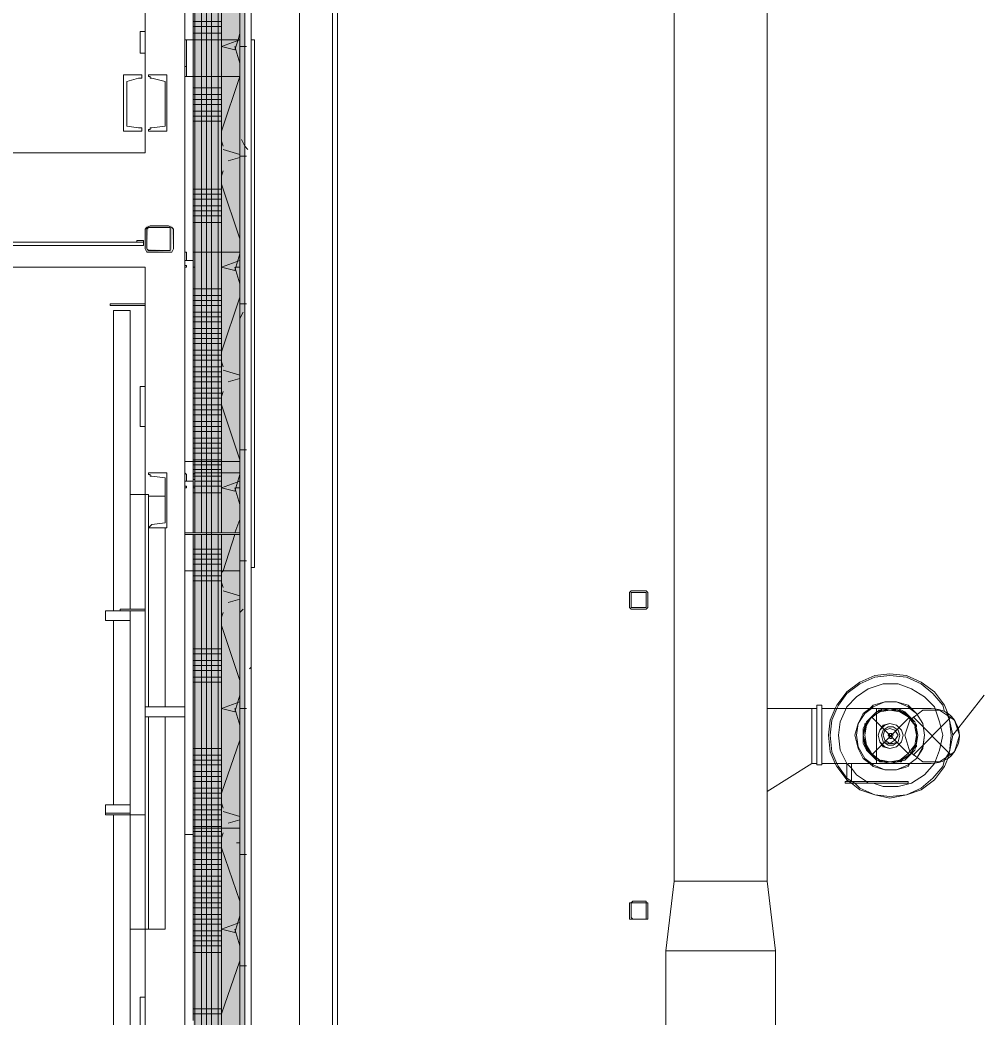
# Model space of a CAD drawing. Header units: metres. Extents: x -2 to 237, y -8 to 52.
# Drawn here: x 25.352 to 28.021, y 27.155 to 29.911 of the extents above; entities that cross this region are included whole.
import ezdxf

# ---------------------------------------------------------------- set-up
doc = ezdxf.new("R2010")
doc.units = ezdxf.units.M
doc.layers.add('HVAC - Ductos', color=5, linetype='Continuous', lineweight=0)
doc.layers.add('PDF_Geometry', color=7, linetype='Continuous', lineweight=0, true_color=0xaaaaaa)
doc.layers.add('PDF_Solid Fills', color=7, linetype='Continuous', lineweight=0, true_color=0xffffff)

msp = doc.modelspace()

# ---------------------------------------------------------------- hatches: boundary and pattern name
at = {"layer": 'PDF_Solid Fills', "lineweight": 0, "transparency": 33554559}
for points in [[(25.9588, 32.0508), (25.9588, 23.3365), (25.9726, 23.3365), (25.9726, 32.0508)], [(25.9588, 32.0508), (25.9588, 23.3365), (25.9726, 23.3365), (25.9726, 32.0508)], [(25.6977, 29.2788), (25.7023, 29.2834), (25.7069, 29.3384), (25.7665, 29.3384), (25.7665, 29.2743), (25.7069, 29.2788), (25.7023, 29.2788), (25.7023, 29.2697), (25.7025, 29.2697), (25.771, 29.2743), (25.7756, 29.3384), (25.771, 29.343), (25.7023, 29.343), (25.6977, 29.3384)]]:
    msp.add_hatch(color=256, dxfattribs=at).paths.add_polyline_path(points)
h = msp.add_hatch(color=256, dxfattribs=at)
h.paths.add_polyline_path([(25.9588, 23.3548), (25.9588, 28.4908), (25.9085, 28.4908), (25.9085, 23.3548)])
h.paths.add_polyline_path([(25.9588, 30.3647), (25.9085, 30.3647), (25.9085, 28.4954), (25.9588, 28.4954)])
h.paths.add_polyline_path([(25.9588, 30.9786), (25.9588, 32.0004), (25.9085, 32.0004), (25.9085, 30.9786)])
h.paths.add_polyline_path([(25.9588, 30.9741), (25.9085, 30.9741), (25.9085, 30.3693), (25.9588, 30.3693)])
h = msp.add_hatch(color=256, dxfattribs=at)
h.paths.add_polyline_path([(25.9588, 23.3548), (25.9588, 28.4908), (25.9085, 28.4908), (25.9085, 23.3548)])
h.paths.add_polyline_path([(25.9588, 30.3647), (25.9085, 30.3647), (25.9085, 28.4954), (25.9588, 28.4954)])
h.paths.add_polyline_path([(25.9588, 30.9786), (25.9588, 32.0004), (25.9085, 32.0004), (25.9085, 30.9786)])
h.paths.add_polyline_path([(25.9588, 30.9741), (25.9085, 30.9741), (25.9085, 30.3693), (25.9588, 30.3693)])
h = msp.add_hatch(color=256, dxfattribs=at)
h.paths.add_polyline_path([(25.8306, 28.4954), (25.9085, 28.4954), (25.9085, 31.9224), (25.8306, 31.9224), (25.8306, 31.8996), (25.8352, 31.8996), (25.8306, 31.3085)])
h.paths.add_polyline_path([(25.8352, 27.0476), (25.8306, 25.9389), (25.8306, 23.4052), (25.9085, 23.4052), (25.9085, 28.4908), (25.8306, 28.4908), (25.8306, 27.0476)])
h = msp.add_hatch(color=256, dxfattribs=at)
h.paths.add_polyline_path([(25.9085, 28.4954), (25.9085, 31.9224), (25.8306, 31.9224), (25.8306, 28.4954)])
h.paths.add_polyline_path([(25.9085, 23.4052), (25.9085, 28.4908), (25.8306, 28.4908), (25.8306, 23.4052)])

# ---------------------------------------------------------------- linework, layer by layer
at = {"layer": 'HVAC - Ductos', "lineweight": 0}
for points in [[(27.1592, 31.3681), (27.1592, 27.5333), (27.4158, 27.5333), (27.4158, 31.0611)], [(27.6036, 28.0097), (27.6082, 28.0189), (27.6358, 28.0556), (27.6724, 28.0831), (27.7136, 28.1014), (27.7549, 28.106), (27.8006, 28.1014), (27.8419, 28.0831), (27.8785, 28.0556), (27.9061, 28.0189), (27.9152, 27.996)], [(27.9061, 28.0005), (27.9015, 28.0189), (27.874, 28.051), (27.8419, 28.0785), (27.8006, 28.0968), (27.7549, 28.1014), (27.7136, 28.0968), (27.6724, 28.0785), (27.6358, 28.051), (27.6128, 28.0189), (27.6082, 28.0097)], [(27.6358, 28.0143), (27.6632, 28.0418), (27.6953, 28.0647), (27.7365, 28.0785), (27.7778, 28.0785), (27.8144, 28.0647), (27.8511, 28.0418), (27.8785, 28.0143)], [(27.9289, 27.9365), (28.016, 28.0464)], [(27.5395, 28.0097), (27.4158, 28.0097), (27.4158, 28.0051), (27.4158, 27.9869), (27.4158, 27.9639), (27.4158, 27.9365), (27.4158, 27.8585), (27.4158, 27.8311), (27.4158, 27.8036), (27.4158, 27.7898), (27.4158, 27.7807), (27.5395, 27.8585)], [(27.4158, 27.7807), (27.4158, 27.7898), (27.4158, 27.8036), (27.4158, 27.8311), (27.4158, 27.8585), (27.4158, 27.9365), (27.4158, 27.9639), (27.4158, 27.9869), (27.4158, 28.0051), (27.4158, 28.0097)], [(27.5533, 27.8585), (27.5533, 27.854), (27.5533, 27.8631), (27.5533, 27.8769), (27.5533, 27.8952), (27.5533, 27.9135), (27.5533, 27.9365), (27.5533, 27.9547), (27.5533, 27.9777), (27.5533, 27.9914), (27.5533, 28.0051), (27.5533, 28.0143), (27.5533, 28.0189), (27.5533, 28.0143), (27.5533, 28.0097), (27.5395, 28.0097), (27.5395, 28.0005), (27.5395, 27.9869), (27.5395, 27.9731), (27.5395, 27.9547), (27.5395, 27.9365), (27.5395, 27.9135), (27.5395, 27.8952), (27.5395, 27.8815), (27.5395, 27.8677), (27.5395, 27.8631), (27.5395, 27.8585), (27.5533, 27.8585), (27.5533, 27.8631), (27.5533, 27.8677)], [(27.5533, 27.854), (27.567, 27.854), (27.567, 27.8631), (27.567, 27.8769), (27.567, 27.8952), (27.567, 27.9135), (27.567, 27.9365), (27.567, 27.9547), (27.567, 27.9777), (27.567, 27.9914), (27.567, 28.0051), (27.567, 28.0143), (27.567, 28.0189), (27.567, 28.0143)], [(27.567, 28.0189), (27.5533, 28.0189)], [(27.5533, 28.0097), (27.5533, 28.0097)], [(27.5533, 28.0005), (27.5533, 28.0051)], [(27.8648, 28.0097), (27.8694, 28.0097), (27.8648, 28.0097), (27.8465, 28.0097), (27.819, 28.0097), (27.7778, 28.0097), (27.7365, 28.0097), (27.7182, 28.0097), (27.7182, 28.0005), (27.7182, 28.0097), (27.567, 28.0097)], [(27.6036, 27.8585), (27.59, 27.8906), (27.5854, 27.9365), (27.59, 27.9777), (27.6036, 28.0097)], [(27.6082, 28.0097), (27.5945, 27.9777), (27.59, 27.9365), (27.5945, 27.8906), (27.6082, 27.8585)], [(27.6494, 27.8448), (27.6358, 27.8585), (27.6174, 27.8952), (27.6128, 27.9365), (27.6174, 27.9731), (27.6358, 28.0143)], [(27.7823, 27.8631), (27.7869, 27.8631), (27.7869, 27.8677), (27.8098, 27.8815), (27.7961, 27.8677), (27.7778, 27.8631), (27.7549, 27.8585), (27.7365, 27.8631), (27.7182, 27.8677), (27.7044, 27.8815), (27.6907, 27.8952), (27.6816, 27.9135), (27.6816, 27.9365), (27.6816, 27.9547), (27.6907, 27.9731), (27.7044, 27.9869), (27.7182, 28.0005), (27.7365, 28.0097), (27.7549, 28.0097), (27.7823, 28.0051), (27.7869, 28.0051)], [(27.6907, 27.9639), (27.7044, 27.9869), (27.7274, 28.0005)], [(27.7182, 28.0005), (27.7182, 28.0005)], [(27.7182, 28.0005), (27.7182, 28.0005)], [(27.7228, 28.0051), (27.7274, 28.0051), (27.732, 28.0051), (27.7549, 28.0097), (27.7778, 28.0097), (27.7961, 28.0005), (27.8098, 27.9869), (27.8236, 27.9731), (27.8282, 27.9547), (27.8327, 27.9365), (27.8282, 27.9135), (27.8236, 27.8952), (27.8098, 27.8815), (27.8236, 27.9044), (27.8282, 27.9044), (27.8282, 27.9089)], [(27.7869, 28.0051), (27.7869, 28.0051)], [(27.7869, 28.0005), (27.8098, 27.9869), (27.8236, 27.9639)], [(27.8694, 28.0097), (27.8694, 28.0097)], [(27.8785, 28.0143), (27.8923, 27.9731), (27.9015, 27.9365), (27.8923, 27.8952), (27.8785, 27.8585)], [(27.9061, 27.8677), (27.9198, 27.8906), (27.9243, 27.9365), (27.9198, 27.9777), (27.9107, 28.0005)], [(27.5533, 27.9869), (27.5533, 27.9914)], [(27.5533, 27.8952), (27.5533, 27.9135), (27.5533, 27.9365), (27.5533, 27.9547), (27.5533, 27.9731), (27.5533, 27.9777)], [(27.9152, 27.996), (27.9198, 27.9777), (27.9289, 27.9365), (27.9198, 27.8906), (27.9152, 27.8723)], [(27.5395, 27.9685), (27.5395, 27.9639), (27.5395, 27.9593)], [(27.6861, 27.9044), (27.6861, 27.9089), (27.6816, 27.9365), (27.6861, 27.9593), (27.6861, 27.9639), (27.6861, 27.9685)], [(27.8236, 27.9685), (27.8282, 27.9639), (27.8282, 27.9593)], [(27.8236, 27.9593), (27.8282, 27.9365), (27.8236, 27.9089)], [(27.8511, 27.9365), (27.8465, 27.9044)], [(27.8511, 27.9365), (27.8465, 27.8998)], [(27.5395, 27.9089), (27.5395, 27.9044)], [(27.6861, 27.9044), (27.6861, 27.9044)], [(27.7274, 27.8677), (27.7044, 27.8815), (27.6907, 27.9044)], [(27.8465, 27.9044), (27.8282, 27.8723)], [(27.8465, 27.8998), (27.8282, 27.8723)], [(27.5533, 27.8769), (27.5533, 27.8815)], [(27.9152, 27.8723), (27.9061, 27.8494), (27.8785, 27.8127), (27.8419, 27.7852), (27.8006, 27.7715), (27.7549, 27.7623), (27.7136, 27.7715), (27.6724, 27.7852), (27.6494, 27.8036)], [(27.6586, 27.8036), (27.6724, 27.7898), (27.7136, 27.7715), (27.7549, 27.7669), (27.8006, 27.7715), (27.8419, 27.7898), (27.874, 27.8173), (27.9015, 27.8494), (27.9061, 27.8677)], [(27.732, 27.8631), (27.7274, 27.8631), (27.7228, 27.8677)], [(27.7823, 27.8677), (27.7549, 27.8631), (27.732, 27.8677)], [(27.8098, 27.8585), (27.8282, 27.8723)], [(27.8282, 27.8723), (27.8098, 27.8585)], [(27.8282, 27.8723), (27.8098, 27.8585)], [(27.8098, 27.8585), (27.8282, 27.8723)], [(27.567, 27.8585), (27.6358, 27.8585), (27.6358, 27.8082), (27.6403, 27.8082), (27.6358, 27.8082), (27.6312, 27.8082), (27.6358, 27.8082), (27.6403, 27.8082), (27.7961, 27.8082), (27.8006, 27.8082), (27.8052, 27.8082), (27.8006, 27.8082), (27.7961, 27.8082)], [(27.567, 27.854), (27.567, 27.854)], [(27.6358, 27.8127), (27.6082, 27.8494), (27.6036, 27.8585)], [(27.6082, 27.8585), (27.6128, 27.8494), (27.6358, 27.8173)], [(27.6358, 27.8585), (27.6358, 27.8585)], [(27.6358, 27.8585), (27.6358, 27.8585)], [(27.6358, 27.8585), (27.6358, 27.8585)], [(27.6358, 27.8585), (27.6358, 27.8585)], [(27.6403, 27.8585), (27.6449, 27.8585), (27.6494, 27.8585)], [(27.6494, 27.8585), (27.6494, 27.8585)], [(27.6907, 27.8082), (27.6632, 27.8265), (27.6494, 27.8448)], [(27.8785, 27.8585), (27.8511, 27.8265), (27.8144, 27.8036), (27.7778, 27.7944), (27.7365, 27.7944), (27.709, 27.8036)], [(27.8694, 27.8585), (27.8694, 27.8585)], [(27.8694, 27.8585), (27.8694, 27.8585)], [(27.6312, 27.8082), (27.6312, 27.8082)], [(27.6312, 27.8082), (27.6312, 27.8036)], [(27.6358, 27.8173), (27.6586, 27.8036)], [(27.6358, 27.8173), (27.6358, 27.8173)], [(27.6494, 27.8036), (27.6358, 27.8127)], [(27.6358, 27.8082), (27.6358, 27.8082)], [(27.709, 27.8036), (27.6953, 27.8036), (27.6907, 27.8082)], [(27.8052, 27.8082), (27.8052, 27.8082)], [(27.8052, 27.8036), (27.8052, 27.8082)], [(27.6312, 27.8036), (27.6312, 27.8036)], [(27.7961, 27.8036), (27.8006, 27.8036), (27.8052, 27.8036), (27.8006, 27.8036), (27.7961, 27.8036), (27.6403, 27.8036), (27.6358, 27.8036), (27.6312, 27.8036), (27.6358, 27.8036), (27.6403, 27.8036)], [(27.8052, 27.8036), (27.8052, 27.8036)]]:
    msp.add_lwpolyline(points, dxfattribs=at)
for points in [[(27.8144, 28.0097), (27.8052, 28.0189), (27.7732, 28.0281), (27.7411, 28.0281), (27.709, 28.0189), (27.6998, 28.0097), (27.709, 28.0189), (27.7411, 28.0281), (27.7732, 28.0281), (27.8052, 28.0189)], [(27.7044, 28.0097), (27.709, 28.0143), (27.7411, 28.0281), (27.7732, 28.0281), (27.8052, 28.0143), (27.8098, 28.0097), (27.8052, 28.0143), (27.7732, 28.0281), (27.7411, 28.0281), (27.709, 28.0143)], [(27.6816, 27.8723), (27.6678, 27.8998), (27.6586, 27.9365), (27.6678, 27.9685), (27.6816, 27.996), (27.6998, 28.0097), (27.6816, 27.996), (27.6678, 27.9685), (27.6586, 27.9365), (27.6678, 27.8998), (27.6816, 27.8723), (27.6998, 27.8585)], [(27.6861, 27.996), (27.6678, 27.9685), (27.6861, 27.996), (27.7044, 28.0097)], [(27.8282, 27.9135), (27.819, 27.8998), (27.8098, 27.8815), (27.7915, 27.8723), (27.7732, 27.8631), (27.7549, 27.8631), (27.7365, 27.8631), (27.7182, 27.8723), (27.7044, 27.8815), (27.6907, 27.8998), (27.6861, 27.9135), (27.6816, 27.9365), (27.6861, 27.9547), (27.6907, 27.9731), (27.7044, 27.9869), (27.7182, 28.0005), (27.7365, 28.0051), (27.7549, 28.0097), (27.7732, 28.0051), (27.7915, 28.0005), (27.8098, 27.9869), (27.819, 27.9731), (27.8282, 27.9547), (27.8282, 27.9365)], [(27.8236, 27.9089), (27.8052, 27.886), (27.7823, 27.8677), (27.7549, 27.8631), (27.7274, 27.8677), (27.7044, 27.886), (27.6907, 27.9089), (27.6861, 27.9365), (27.6907, 27.9639), (27.7044, 27.9869), (27.7274, 28.0005), (27.7549, 28.0051), (27.7823, 28.0005), (27.8052, 27.9869), (27.8236, 27.9639), (27.8282, 27.9365)], [(27.7182, 27.8952), (27.7182, 27.9135), (27.7182, 27.9365), (27.7182, 27.9547), (27.7182, 27.9731), (27.7182, 27.9869), (27.7182, 28.0005), (27.7182, 27.9869), (27.7182, 27.9731), (27.7182, 27.9547), (27.7182, 27.9365), (27.7182, 27.9135), (27.7182, 27.8952), (27.7182, 27.8815), (27.7182, 27.8677), (27.7182, 27.8815)], [(27.8282, 27.996), (27.8098, 28.0097), (27.8282, 27.996), (27.8465, 27.9685), (27.8511, 27.9365), (27.8465, 27.9685), (27.8511, 27.9365), (27.8465, 27.9685)], [(27.8282, 27.996), (27.8465, 27.9685), (27.8282, 27.996), (27.8144, 28.0097)], [(27.6632, 27.9365), (27.6678, 27.9044), (27.6861, 27.8723), (27.7044, 27.8585), (27.6861, 27.8723), (27.6678, 27.9044), (27.6632, 27.9365), (27.6678, 27.9685)], [(27.7274, 27.9502), (27.7228, 27.9365), (27.7274, 27.9502), (27.7365, 27.9639), (27.7549, 27.9685), (27.7732, 27.9639), (27.7869, 27.9502), (27.7915, 27.9365), (27.7869, 27.9502), (27.7732, 27.9639), (27.7549, 27.9685), (27.7411, 27.9639)], [(27.7365, 27.9502), (27.732, 27.9365), (27.7365, 27.9502), (27.7503, 27.9593), (27.764, 27.9593), (27.7778, 27.9502), (27.7823, 27.9365), (27.7778, 27.9502), (27.764, 27.9593), (27.7503, 27.9593)], [(27.7686, 27.9227), (27.7549, 27.9135), (27.7411, 27.9227), (27.7365, 27.9365), (27.7411, 27.9502), (27.7549, 27.9547), (27.7686, 27.9502), (27.7778, 27.9365)], [(27.7869, 27.9181), (27.7915, 27.9365), (27.7869, 27.9181), (27.7732, 27.9044), (27.7549, 27.8998), (27.7365, 27.9044), (27.7274, 27.9181), (27.7228, 27.9365), (27.7274, 27.9181), (27.7411, 27.9044), (27.7549, 27.8998), (27.7732, 27.9044)], [(27.7778, 27.9181), (27.7823, 27.9365), (27.7778, 27.9181), (27.764, 27.9089), (27.7503, 27.9089), (27.7365, 27.9181), (27.732, 27.9365), (27.7365, 27.9181), (27.7503, 27.9135), (27.764, 27.9135)], [(27.7595, 27.9411), (27.7549, 27.9411), (27.7503, 27.9365), (27.7549, 27.9411), (27.7595, 27.9411), (27.764, 27.9365), (27.7595, 27.9273), (27.7549, 27.9273), (27.7503, 27.9365), (27.7549, 27.9319), (27.7595, 27.9319), (27.7595, 27.9365)], [(27.8465, 27.8998), (27.8282, 27.8723), (27.8465, 27.9044), (27.8511, 27.9365)], [(27.8098, 27.8585), (27.8052, 27.8494), (27.7732, 27.8402), (27.7411, 27.8402), (27.709, 27.8494), (27.6998, 27.8585), (27.709, 27.8494), (27.7411, 27.8402), (27.7732, 27.8402), (27.8052, 27.8494), (27.8098, 27.8585), (27.8052, 27.854), (27.7732, 27.8402), (27.7411, 27.8402), (27.709, 27.854), (27.7044, 27.8585), (27.709, 27.854), (27.7411, 27.8402), (27.7732, 27.8402), (27.8052, 27.854)], [(27.1364, 27.3408), (27.1592, 27.5333), (27.4158, 27.5333), (27.4387, 27.3408)], [(27.4387, 27.3408), (27.4387, 15.5889), (27.1364, 15.5889), (27.1364, 27.3408)]]:
    msp.add_lwpolyline(points, close=True, dxfattribs=at)
msp.add_lwpolyline([(27.6494, 27.8082), (27.6494, 27.8585), (27.7182, 27.8585), (27.7182, 27.8631), (27.7182, 27.8677), (27.7182, 27.8631), (27.7182, 27.8585), (27.764, 27.8585), (27.8006, 27.8585), (27.8327, 27.8585), (27.8557, 27.8585), (27.8694, 27.8585, 1.031238), (27.8694, 28.0097)], format="xyb", dxfattribs=at)
at = {"layer": 'PDF_Geometry', "lineweight": 0}
for points in [[(26.1238, 24.1841), (26.1238, 22.9929), (26.1238, 22.9791), (26.1238, 22.4568), (26.1238, 22.4385), (26.2292, 22.4385), (26.2292, 22.9424), (27.0951, 22.9424), (27.0951, 23.0478), (26.2292, 23.0478), (26.2292, 24.2391), (26.2292, 31.4139), (26.2292, 32.289), (26.2292, 32.7334), (29.2897, 32.7334), (29.2897, 32.8433), (26.2155, 32.8433), (26.1238, 32.8433), (26.055, 32.8433), (26.055, 32.7334), (26.0917, 32.7334)], [(26.1238, 32.7334), (26.1238, 32.289), (26.1238, 31.4276), (26.1238, 31.4139), (26.1238, 24.2391), (26.1238, 24.2253), (26.1238, 24.2161)], [(22.5181, 32.0782), (25.991, 32.0782), (25.991, 32.0828), (25.991, 32.0782), (25.991, 32.0645), (25.991, 31.8996), (25.991, 23.3227)], [(26.1238, 24.2161), (26.1238, 24.2391), (26.2155, 24.2391), (26.2155, 31.4139), (26.1238, 31.4139), (26.0413, 31.4139), (26.0413, 31.4276), (26.0917, 31.4276), (26.0917, 31.5284), (25.991, 31.5284), (25.991, 31.5468), (25.991, 32.0828), (25.991, 31.5468), (26.1238, 31.5468), (26.1238, 31.5284), (26.1055, 31.5284), (26.1055, 31.4276), (26.1238, 31.4276), (26.1238, 31.4139)], [(25.9726, 23.3365), (25.9726, 31.8996), (25.9726, 32.0508), (25.9726, 32.0645), (22.5318, 32.0645), (22.5318, 32.0508), (22.5318, 31.8996), (22.5318, 29.1826), (22.5318, 29.0315), (22.5318, 29.0177), (23.329, 29.0177), (23.3473, 29.0177), (23.3473, 25.444)], [(25.1479, 32.0508), (25.7573, 32.0508), (25.9588, 32.0508), (25.9588, 32.0004), (25.9588, 31.8996), (25.9588, 31.391), (25.9588, 32.0508), (25.9726, 32.0508), (25.9726, 23.3365), (25.9588, 23.3365), (25.9588, 27.0476), (25.9588, 23.3548), (25.9085, 23.3548), (25.9085, 23.845)], [(22.6967, 32.0004), (25.9085, 32.0004), (25.9085, 31.9224), (25.9085, 31.8996), (25.9085, 31.4048), (25.9085, 31.3085), (25.9085, 31.2077), (25.9085, 29.8562), (25.9085, 29.7554), (25.9085, 29.2697), (25.9085, 28.6924), (25.9085, 28.6603), (25.9085, 28.4954)], [(22.6967, 29.1872), (22.6967, 31.8996), (25.8077, 31.8996), (25.8077, 25.8564)], [(25.8306, 28.4954), (25.8306, 28.6924), (25.8306, 29.7554), (25.8306, 29.8562), (25.8306, 31.2077), (25.8306, 31.3085), (25.8306, 31.8996), (25.8077, 31.8996), (25.8077, 25.8564)], [(25.8306, 31.2077), (25.8306, 29.8562), (25.8306, 29.7554), (25.8306, 28.6924), (25.8306, 28.4954), (25.8306, 28.6924), (25.8306, 29.7554), (25.8306, 29.8562), (25.8306, 31.2077)], [(25.9085, 31.2077), (25.9085, 29.8562), (25.9085, 29.7554), (25.9085, 29.2697), (25.9085, 28.6924), (25.9085, 28.6603), (25.9085, 28.4954), (25.9085, 28.6603), (25.9085, 28.6924), (25.9085, 29.2697), (25.9085, 29.7554), (25.9085, 29.8562), (25.9085, 31.2077)], [(25.9588, 28.4954), (25.9588, 28.6924), (25.9588, 29.7554), (25.9588, 29.8562), (25.9588, 30.3647)], [(25.6977, 29.879), (25.6977, 29.8195), (25.6977, 29.879), (25.6931, 29.879), (25.6839, 29.879), (25.6839, 29.8195), (25.6931, 29.8195), (25.6977, 29.8195)], [(25.9176, 29.8562), (25.9222, 29.8562)], [(25.991, 28.3992), (25.991, 29.8562), (25.991, 28.3992)], [(25.991, 28.3992), (25.991, 29.8562), (25.991, 28.3992)], [(25.9588, 29.8332), (25.9588, 29.8332)], [(25.9588, 29.8332), (25.9588, 29.7554)], [(25.9588, 29.8332), (25.9588, 29.8332)], [(25.9588, 29.7554), (25.9588, 29.8332)], [(25.8077, 29.7828), (25.8123, 29.7828)], [(25.8077, 29.7554), (25.8077, 29.7828)], [(25.8123, 29.7828), (25.8123, 29.7554)], [(25.9588, 29.7782), (25.9588, 29.7782)], [(25.9588, 29.7554), (25.8077, 29.7554)], [(25.8123, 29.7554), (25.9588, 29.7554)], [(25.8168, 29.7554), (25.8168, 29.7554)], [(25.9406, 29.7554), (25.9406, 29.7554)], [(25.8352, 29.2697), (25.8352, 29.2697)], [(25.9543, 29.2697), (25.9543, 29.2697)], [(25.9588, 29.2697), (25.9588, 29.2697)], [(25.9588, 29.2697), (25.9588, 29.2697)], [(25.8077, 29.2651), (25.8077, 29.2651)], [(25.8077, 29.2422), (25.8077, 29.2422)], [(25.8123, 29.2468), (25.8123, 29.2468)], [(25.8077, 29.2284), (25.8077, 29.2284)], [(25.9497, 29.2284), (25.9497, 29.2284)], [(25.9588, 29.2284), (25.9588, 29.2284)], [(25.9588, 29.2284), (25.9588, 29.2284)], [(25.6106, 28.5962), (25.6106, 28.28), (25.6106, 29.1093), (25.6565, 29.1093), (25.6565, 28.2846), (25.6565, 28.6008), (25.7069, 28.6008), (25.7069, 28.0143)], [(25.6977, 29.0681), (25.6977, 29.1047), (25.6977, 29.0681)], [(25.6977, 29.1047), (25.6977, 29.0681)], [(25.6977, 29.1047), (25.6977, 29.0681)], [(25.6106, 29.0727), (25.6106, 28.28), (25.6106, 28.5825)], [(25.7069, 28.5503), (25.7069, 28.6008), (25.6565, 28.6008), (25.6565, 29.0727)], [(25.6977, 28.8986), (25.6977, 28.7886), (25.6977, 28.8986), (25.6931, 28.8986), (25.6839, 28.8986), (25.6839, 28.7886), (25.6931, 28.7886), (25.6977, 28.7886)], [(25.6977, 28.8894), (25.6977, 28.894), (25.6977, 28.8894), (25.6977, 28.8574), (25.6977, 28.8528), (25.6977, 28.8574)], [(25.6977, 28.839), (25.6977, 28.8436), (25.6977, 28.839), (25.6977, 28.807)], [(25.8077, 28.7382), (25.8077, 28.7428)], [(25.8809, 28.6924), (25.8855, 28.6924)], [(25.8077, 28.6558), (25.8077, 28.6558)], [(25.826, 28.6374), (25.8306, 28.6374)], [(25.8306, 28.642), (25.8352, 28.642)], [(25.8489, 28.6603), (25.8489, 28.6603)], [(25.8077, 28.6191), (25.8123, 28.6191)], [(25.8077, 28.6191), (25.8077, 28.6191)], [(25.8077, 28.6191), (25.8077, 28.6191)], [(25.9497, 28.6191), (25.9497, 28.6191)], [(25.9588, 28.6191), (25.9588, 28.6191)], [(25.9588, 28.6191), (25.9588, 28.6191)], [(25.7069, 28.5962), (25.7527, 28.5962), (25.7527, 28.5229)], [(25.7527, 28.5091), (25.7527, 28.0143)], [(25.8306, 27.1484), (25.8306, 28.39), (25.8306, 28.4908), (25.8306, 28.39), (25.8306, 27.1484)], [(25.8306, 28.4908), (25.8306, 28.39), (25.8306, 27.1484)], [(25.9085, 28.4908), (25.9085, 28.39), (25.9085, 27.6798), (25.9085, 27.1484), (25.9085, 27.0476), (25.9085, 26.562)], [(25.9588, 27.1255), (25.9588, 28.39), (25.9588, 28.4908)], [(25.9588, 28.4679), (25.9588, 28.4679)], [(25.9588, 28.4679), (25.9588, 28.4679)], [(25.8077, 28.4175), (25.8077, 28.4175)], [(25.8077, 28.4175), (25.8077, 28.4175)], [(25.6565, 28.28), (25.5877, 28.28), (25.6565, 28.28)], [(25.6565, 26.9239), (25.6565, 27.4004), (25.6565, 27.7165), (25.6565, 28.28), (25.6565, 27.7165), (25.6565, 26.8918), (25.6106, 26.8918), (25.6106, 27.7165), (25.6106, 27.4004)], [(27.0814, 28.2892), (27.0814, 28.2892)], [(25.6106, 28.2526), (25.6106, 27.744)], [(25.6106, 27.744), (25.6106, 28.2526)], [(25.6106, 28.0005), (25.6106, 27.9914)], [(25.6977, 28.0143), (25.6977, 28.0097), (25.6977, 28.0051), (25.6977, 28.0005), (25.6977, 27.996), (25.6977, 27.9914), (25.6977, 27.9869), (25.8077, 27.9869)], [(25.8077, 28.0143), (25.6977, 28.0143), (25.6977, 28.0097), (25.6977, 28.0051), (25.6977, 28.0005), (25.6977, 27.996), (25.6977, 27.9914), (25.6977, 27.9869)], [(25.6977, 28.0097), (25.6977, 28.0097)], [(25.6977, 28.0097), (25.6977, 28.0097)], [(25.7069, 27.9869), (25.7069, 27.4004), (25.6565, 27.4004), (25.7069, 27.4004), (25.7069, 27.4508)], [(25.6977, 27.9914), (25.6977, 27.9914)], [(25.6977, 27.9914), (25.6977, 27.9914)], [(25.6977, 27.9869), (25.6977, 27.9869)], [(25.7527, 27.9869), (25.7527, 27.4004), (25.7069, 27.4004)], [(25.6106, 27.4187), (25.6106, 27.7165), (25.6106, 26.9239)], [(25.8077, 27.6798), (25.8077, 27.6798)], [(25.8077, 27.6798), (25.8077, 27.6798)], [(25.8763, 27.6798), (25.8763, 27.6798)], [(25.9588, 27.6798), (25.9588, 27.6798)], [(25.9588, 27.6798), (25.9588, 27.6798)], [(25.8077, 27.6616), (25.8077, 27.6616)], [(25.8077, 27.6478), (25.8077, 27.6478)], [(25.8077, 27.6386), (25.8077, 27.6386)], [(25.8077, 27.6386), (25.8077, 27.6386)], [(25.8306, 27.6386), (25.8306, 27.6386)], [(25.9497, 27.6386), (25.9497, 27.6386)], [(25.6977, 27.2126), (25.6977, 27.1026), (25.6977, 27.2126), (25.6931, 27.2126), (25.6839, 27.2126), (25.6839, 27.1026), (25.6931, 27.1026), (25.6977, 27.1026)], [(25.6977, 27.1896), (25.6977, 27.1942), (25.6977, 27.1896), (25.6977, 27.1576)]]:
    msp.add_lwpolyline(points, dxfattribs=at)
for points in [[(22.5135, 28.9994), (23.329, 28.9994), (23.329, 25.4624), (22.5227, 25.4624), (22.3394, 25.4624), (22.3394, 23.5014), (22.3394, 23.4464), (22.3394, 23.3548), (22.3394, 23.3227), (23.329, 23.3227), (25.8077, 23.3227), (25.991, 23.3227), (25.991, 31.8996), (25.991, 32.0828), (22.5135, 32.0828), (22.5135, 31.8996), (22.5135, 29.1826)], [(25.991, 23.3227), (25.991, 32.0645), (25.9726, 32.0645), (25.9726, 23.3227), (25.991, 23.3227), (25.991, 32.0782)], [(25.6977, 31.9042), (25.6977, 29.5446), (22.6876, 29.5446), (22.6876, 31.9042), (25.6977, 31.9042), (25.6977, 29.5446), (22.6876, 29.5446), (22.6876, 31.9042)], [(25.9588, 28.4954), (25.9588, 28.6924), (25.9588, 29.7554), (25.9588, 29.8562), (25.9588, 30.3647), (25.9588, 29.8562), (25.9588, 29.7554), (25.9588, 28.6924)], [(25.6977, 29.8286), (25.6977, 29.824), (25.6977, 29.8286), (25.6977, 29.8607), (25.6977, 29.8653), (25.6977, 29.8607), (25.6977, 29.8653), (25.6977, 29.8607), (25.6977, 29.8286), (25.6977, 29.824)], [(25.8123, 29.8562), (25.8123, 29.7828), (25.8077, 29.7828), (25.8077, 29.8562), (25.9588, 29.8562)], [(25.9588, 29.8332), (25.9588, 29.8562)], [(25.991, 28.3992), (25.9955, 28.3992), (26.0001, 28.3992), (25.9955, 28.3992), (26.0001, 28.3992), (25.9955, 28.3992), (25.991, 28.3992), (25.991, 29.8562), (25.9955, 29.8562), (26.0001, 29.8562), (25.9955, 29.8562), (26.0001, 29.8562), (25.9955, 29.8562), (25.991, 29.8562), (25.991, 28.3992), (25.991, 29.8562)], [(26.0001, 28.3992), (26.0001, 29.8562)], [(26.0001, 28.3992), (26.0001, 29.8562)], [(25.6885, 29.7599), (25.6885, 29.7554), (25.6885, 29.7508), (25.6839, 29.7508), (25.6794, 29.7508), (25.6473, 29.7416), (25.6473, 29.6179), (25.6794, 29.6133), (25.6839, 29.6133), (25.6885, 29.6133), (25.6885, 29.6087), (25.6885, 29.6041), (25.6381, 29.6041), (25.6381, 29.7599)], [(25.7069, 29.6041), (25.7069, 29.6087), (25.7115, 29.6087), (25.7115, 29.6133), (25.7161, 29.6133), (25.7527, 29.6179), (25.7527, 29.7416), (25.7161, 29.7508), (25.7115, 29.7508), (25.7115, 29.7554), (25.7069, 29.7554), (25.7069, 29.7599), (25.7573, 29.7599), (25.7573, 29.6041)], [(25.6977, 29.2788), (25.7023, 29.2697), (25.7115, 29.2697), (25.7619, 29.2697), (25.771, 29.2697), (25.7756, 29.2788), (25.7756, 29.3338), (25.771, 29.3384), (25.7619, 29.343), (25.7115, 29.343), (25.7023, 29.3384), (25.6977, 29.3338)], [(25.7619, 29.2743), (25.7115, 29.2743), (25.7069, 29.2743), (25.7023, 29.2788), (25.7023, 29.3338), (25.7069, 29.3384), (25.7115, 29.3384), (25.7619, 29.3384), (25.7665, 29.3384), (25.7665, 29.3338), (25.7665, 29.2788), (25.7665, 29.2743)], [(25.0105, 29.288), (25.6931, 29.288), (25.6931, 29.2972), (25.0105, 29.2972)], [(25.6931, 29.3018), (25.6748, 29.3018), (25.6748, 29.2972), (25.6931, 29.2972)], [(25.8306, 29.2468), (25.8123, 29.2468), (25.8077, 29.2468), (25.8077, 29.2514), (25.8077, 29.2651), (25.8077, 29.2284), (25.8077, 29.233), (25.8123, 29.233), (25.8123, 29.2284), (25.8077, 29.2284), (25.8077, 29.2697), (25.8123, 29.2697), (25.8123, 29.2514), (25.8123, 29.2468), (25.8306, 29.2468), (25.8306, 29.2697), (25.8352, 29.2697), (25.9588, 29.2697), (25.9588, 29.2284), (25.9497, 29.2284), (25.9588, 29.2284), (25.9588, 29.2697), (25.8352, 29.2697), (25.8352, 29.2284), (25.8306, 29.2284)], [(25.6977, 29.2284), (25.6977, 26.5299), (23.5077, 26.5299), (23.5077, 29.2284), (25.6977, 29.2284), (25.6977, 26.5299), (23.5077, 26.5299), (23.5077, 29.2284)], [(25.6014, 29.1277), (25.6014, 29.1231), (25.6977, 29.1231), (25.6977, 29.0543), (25.6977, 29.1277)], [(25.6977, 29.1047), (25.6977, 29.0681)], [(25.6977, 29.0681), (25.6977, 29.1047)], [(25.9588, 28.6924), (25.9588, 28.7199), (25.9588, 28.6924), (25.8077, 28.6924), (25.8077, 28.7703), (25.8077, 28.6924)], [(25.7069, 28.5091), (25.7115, 28.5137), (25.7161, 28.5183), (25.7527, 28.5229), (25.7527, 28.6466), (25.7161, 28.6512), (25.7115, 28.6512), (25.7115, 28.6558), (25.7069, 28.6558), (25.7069, 28.6603), (25.7573, 28.6603), (25.7573, 28.5091)], [(25.8306, 28.6374), (25.8123, 28.6374), (25.8077, 28.6374), (25.8077, 28.6558), (25.8077, 28.6191), (25.8077, 28.6237), (25.8123, 28.6237), (25.8123, 28.6191), (25.8077, 28.6191), (25.8077, 28.6558), (25.8077, 28.6603), (25.8123, 28.6558), (25.8123, 28.642), (25.8123, 28.6374), (25.8306, 28.6374), (25.8306, 28.6558), (25.8352, 28.6603), (25.9588, 28.6603), (25.9588, 28.6558), (25.9588, 28.6191), (25.9497, 28.6191), (25.9588, 28.6191), (25.9588, 28.6558), (25.9588, 28.6603), (25.8352, 28.6603), (25.8352, 28.6558), (25.8352, 28.6191), (25.8306, 28.6191)], [(25.6106, 28.5825), (25.6106, 28.28)], [(25.9588, 28.4679), (25.9588, 28.4908), (25.8077, 28.4908), (25.8077, 28.4175), (25.8077, 28.4954), (25.9588, 28.4954)], [(25.9588, 28.39), (25.9588, 28.4679), (25.9588, 28.39), (25.8077, 28.39)], [(25.9085, 28.4908), (25.9085, 28.39), (25.9085, 27.6798), (25.9085, 27.1484), (25.9085, 27.0476), (25.9085, 26.562), (25.9085, 27.0476), (25.9085, 27.1484), (25.9085, 27.6798), (25.9085, 28.39)], [(25.9588, 27.1255), (25.9588, 28.39), (25.9588, 28.4908), (25.9588, 28.39)], [(25.8077, 28.4175), (25.8077, 28.39)], [(27.0814, 28.2846), (27.0447, 28.2846), (27.0402, 28.2846), (27.0356, 28.2892), (27.0356, 28.3259), (27.0356, 28.3305), (27.0402, 28.335), (27.0447, 28.335), (27.0814, 28.335), (27.086, 28.3305), (27.086, 28.3259), (27.086, 28.2892)], [(27.0814, 28.3259), (27.0814, 28.3305), (27.0447, 28.3305), (27.0402, 28.3305), (27.0402, 28.3259), (27.0402, 28.2892), (27.0447, 28.2892), (27.0814, 28.2892)], [(25.629, 28.28), (25.6977, 28.28), (25.6977, 28.3167), (25.6977, 28.2846), (25.629, 28.2846)], [(25.6565, 28.2526), (25.5877, 28.2526), (25.5877, 28.28), (25.6565, 28.28)], [(25.6106, 28.2526), (25.6106, 28.0005)], [(25.6106, 28.2526), (25.6106, 27.744), (25.6106, 28.0005), (25.6106, 27.744), (25.6106, 28.0005)], [(25.5877, 27.744), (25.6565, 27.744), (25.6565, 27.7211), (25.6565, 27.7165), (25.5877, 27.7165), (25.5877, 27.7211)], [(25.5877, 27.7211), (25.6565, 27.7211)], [(25.6106, 27.7165), (25.6106, 27.4187)], [(25.629, 27.7165), (25.6977, 27.7165), (25.6977, 27.6844), (25.6977, 27.7165)], [(25.8306, 27.6616), (25.8077, 27.6616), (25.8077, 27.6798), (25.8077, 27.6386), (25.8077, 27.6478), (25.8077, 27.6386), (25.8077, 27.6798), (25.8077, 27.6616), (25.8123, 27.6616), (25.8306, 27.6616), (25.8306, 27.6798), (25.8352, 27.6798), (25.9588, 27.6798), (25.9588, 27.6432), (25.9588, 27.6386), (25.9497, 27.6386), (25.9588, 27.6386), (25.9588, 27.6432), (25.9588, 27.6798), (25.8352, 27.6798), (25.8306, 27.6798), (25.8306, 27.6386)], [(27.0814, 27.4691), (27.0814, 27.4737), (27.0447, 27.4737), (27.0402, 27.4737), (27.0402, 27.4691), (27.0402, 27.4325), (27.0447, 27.4279), (27.0814, 27.4279), (27.0447, 27.4279), (27.0402, 27.4279), (27.0356, 27.4279), (27.0356, 27.4325), (27.0356, 27.4691), (27.0356, 27.4737), (27.0402, 27.4737), (27.0447, 27.4783), (27.0814, 27.4783), (27.0814, 27.4737), (27.086, 27.4737), (27.086, 27.4691), (27.086, 27.4325), (27.086, 27.4279), (27.0814, 27.4279), (27.0814, 27.4325)]]:
    msp.add_lwpolyline(points, close=True, dxfattribs=at)
at = {"layer": 'PDF_Geometry', "color": 254, "lineweight": 0, "true_color": 0xeaeaea}
for points in [[(25.8352, 28.4954), (25.8352, 28.6603), (25.8352, 28.6924), (25.8352, 29.2697), (25.8352, 29.7554), (25.8352, 29.8562), (25.8352, 31.2077), (25.8352, 31.3085), (25.8352, 31.4048), (25.8352, 31.8996), (25.8352, 31.9224), (25.8352, 32.0004)], [(25.8993, 28.4954), (25.8993, 28.6924), (25.8993, 29.7554), (25.8993, 29.8562), (25.8993, 31.2077), (25.8993, 31.3085), (25.8993, 31.8996), (25.8993, 31.9224), (25.8993, 32.0004)], [(25.8535, 28.4954), (25.8535, 28.6603), (25.8535, 28.6924), (25.8535, 29.2697), (25.8535, 29.7554), (25.8535, 29.8562), (25.8535, 30.3647)], [(25.8672, 26.562), (25.8672, 27.0476), (25.8672, 27.1484), (25.8672, 27.6798), (25.8672, 28.39), (25.8672, 28.4954), (25.8672, 28.6603), (25.8672, 28.6924), (25.8672, 29.2697), (25.8672, 29.7554), (25.8672, 29.8562), (25.8672, 30.3647)], [(25.8809, 26.562), (25.8809, 27.6798), (25.8809, 28.6603), (25.8809, 29.2697), (25.8809, 30.3647)], [(25.9085, 29.9066), (25.8306, 29.9066)], [(25.9085, 29.8928), (25.8306, 29.8928)], [(25.9085, 29.8745), (25.8306, 29.8745)], [(25.9085, 29.7233), (25.8306, 29.7233)], [(25.9085, 29.705), (25.8306, 29.705)], [(25.9085, 29.6912), (25.8306, 29.6912)], [(25.9085, 29.6775), (25.8306, 29.6775)], [(25.9085, 29.6591), (25.8306, 29.6591)], [(25.9085, 29.6454), (25.8306, 29.6454)], [(25.9085, 29.6317), (25.8306, 29.6317)], [(25.9085, 29.4438), (25.8306, 29.4438)], [(25.9085, 29.4301), (25.8306, 29.4301)], [(25.9085, 29.4163), (25.8306, 29.4163)], [(25.9085, 29.398), (25.8306, 29.398)], [(25.9085, 29.3842), (25.8306, 29.3842)], [(25.9085, 29.3705), (25.8306, 29.3705)], [(25.9085, 29.3522), (25.8306, 29.3522)], [(25.9085, 29.1689), (25.8306, 29.1689)], [(25.9085, 29.1506), (25.8306, 29.1506)], [(25.9085, 29.1368), (25.8306, 29.1368)], [(25.9085, 29.1231), (25.8306, 29.1231)], [(25.9085, 29.1047), (25.8306, 29.1047)], [(25.9085, 29.091), (25.8306, 29.091)], [(25.9085, 29.0773), (25.8306, 29.0773)], [(25.9085, 29.0589), (25.8306, 29.0589)], [(25.9085, 29.0452), (25.8306, 29.0452)], [(25.9085, 29.0315), (25.8306, 29.0315)], [(25.9085, 29.0177), (25.8306, 29.0177)], [(25.9085, 28.9994), (25.8306, 28.9994)], [(25.9085, 28.9856), (25.8306, 28.9856)], [(25.9085, 28.9719), (25.8306, 28.9719)], [(25.9085, 28.9536), (25.8306, 28.9536)], [(25.9085, 28.9398), (25.8306, 28.9398)], [(25.9085, 28.9261), (25.8306, 28.9261)], [(25.9085, 28.9123), (25.8306, 28.9123)], [(25.9085, 28.894), (25.8306, 28.894)], [(25.9085, 28.8665), (25.8306, 28.8665)], [(25.9085, 28.8482), (25.8306, 28.8482)], [(25.9085, 28.8344), (25.8306, 28.8344)], [(25.9085, 28.8207), (25.8306, 28.8207)], [(25.9085, 28.8024), (25.8306, 28.8024)], [(25.9085, 28.7886), (25.8306, 28.7886)], [(25.9085, 28.7749), (25.8306, 28.7749)], [(25.9085, 28.7566), (25.8306, 28.7566)], [(25.9085, 28.7428), (25.8306, 28.7428)], [(25.9085, 28.729), (25.8306, 28.729)], [(25.9085, 28.7153), (25.8306, 28.7153)], [(25.9085, 28.697), (25.8306, 28.697)], [(25.9085, 28.6832), (25.8306, 28.6832)], [(25.9085, 28.6695), (25.8306, 28.6695)], [(25.9085, 28.6512), (25.8306, 28.6512)], [(25.9085, 28.6374), (25.8352, 28.6374)], [(25.9085, 28.6237), (25.8306, 28.6237)], [(25.9085, 28.6054), (25.8306, 28.6054)], [(25.8352, 26.562), (25.8352, 27.0476), (25.8352, 27.1484), (25.8352, 27.6798), (25.8352, 28.39), (25.8352, 28.4908)], [(25.8535, 26.562), (25.8535, 27.0476), (25.8535, 27.1484), (25.8535, 27.6798), (25.8535, 28.39), (25.8535, 28.4908)], [(25.8993, 23.4052), (25.8993, 24.4406), (25.8993, 24.5414), (25.8993, 25.7785), (25.8993, 25.9389), (25.8993, 27.0476), (25.8993, 27.1484), (25.8993, 28.39), (25.8993, 28.4908)], [(25.9085, 28.4496), (25.8306, 28.4496)], [(25.9085, 28.4358), (25.8306, 28.4358)], [(25.9085, 28.4221), (25.8306, 28.4221)], [(25.9085, 28.4083), (25.8306, 28.4083)], [(25.9085, 28.39), (25.8306, 28.39)], [(25.9085, 28.3763), (25.8306, 28.3763)], [(25.9085, 28.3625), (25.8306, 28.3625)], [(25.9085, 28.1747), (25.8306, 28.1747)], [(25.9085, 28.1609), (25.8306, 28.1609)], [(25.9085, 28.1426), (25.8306, 28.1426)], [(25.9085, 28.1289), (25.8306, 28.1289)], [(25.9085, 28.1151), (25.8306, 28.1151)], [(25.9085, 28.0968), (25.8306, 28.0968)], [(25.9085, 28.0831), (25.8306, 28.0831)], [(25.9085, 27.8998), (25.8306, 27.8998)], [(25.9085, 27.8815), (25.8306, 27.8815)], [(25.9085, 27.8677), (25.8306, 27.8677)], [(25.9085, 27.854), (25.8306, 27.854)], [(25.9085, 27.8356), (25.8306, 27.8356)], [(25.9085, 27.8219), (25.8306, 27.8219)], [(25.9085, 27.8082), (25.8306, 27.8082)], [(25.9085, 27.7898), (25.8306, 27.7898)], [(25.9085, 27.7761), (25.8306, 27.7761)], [(25.9085, 27.7623), (25.8306, 27.7623)], [(25.9085, 27.744), (25.8306, 27.744)], [(25.9085, 27.7302), (25.8306, 27.7302)], [(25.9085, 27.7165), (25.8306, 27.7165)], [(25.9085, 27.7028), (25.8306, 27.7028)], [(25.9085, 27.6844), (25.8306, 27.6844)], [(25.9085, 27.6707), (25.8306, 27.6707)], [(25.9085, 27.657), (25.8306, 27.657)], [(25.9085, 27.6386), (25.8306, 27.6386)], [(25.9085, 27.6249), (25.8306, 27.6249)], [(25.9085, 27.5928), (25.8306, 27.5928)], [(25.9085, 27.5791), (25.8306, 27.5791)], [(25.9085, 27.5653), (25.8306, 27.5653)], [(25.9085, 27.547), (25.8306, 27.547)], [(25.9085, 27.5333), (25.8306, 27.5333)], [(25.9085, 27.5195), (25.8306, 27.5195)], [(25.9085, 27.5012), (25.8306, 27.5012)], [(25.9085, 27.4875), (25.8306, 27.4875)], [(25.9085, 27.4737), (25.8306, 27.4737)], [(25.9085, 27.4599), (25.8306, 27.4599)], [(25.9085, 27.4416), (25.8306, 27.4416)], [(25.9085, 27.4279), (25.8306, 27.4279)], [(25.9085, 27.4141), (25.8306, 27.4141)], [(25.9085, 27.3958), (25.8306, 27.3958)], [(25.9085, 27.3821), (25.8306, 27.3821)], [(25.9085, 27.3683), (25.8306, 27.3683)], [(25.9085, 27.3546), (25.8306, 27.3546)], [(25.9085, 27.3362), (25.8306, 27.3362)], [(25.9085, 27.1804), (25.8306, 27.1804)], [(25.9085, 27.1667), (25.8306, 27.1667)]]:
    msp.add_lwpolyline(points, dxfattribs=at)
at = {"layer": 'PDF_Geometry', "color": 254, "lineweight": 0, "true_color": 0xdddddd}
for points in [[(25.9588, 29.8562), (25.9085, 29.8378), (25.9451, 29.8286), (25.9543, 29.8562), (25.9588, 29.8745), (25.9543, 29.8562), (25.9451, 29.8286), (25.9085, 29.8378)], [(25.9451, 29.8378), (25.9588, 29.792)], [(25.9588, 29.7554), (25.9085, 29.6041)], [(25.9085, 29.5767), (25.913, 29.5629)], [(25.913, 29.5537), (25.9588, 29.54)], [(25.9588, 29.5309), (25.9268, 29.5217)], [(25.913, 29.4942), (25.9085, 29.4805)], [(25.9085, 29.4575), (25.9588, 29.3064)], [(25.9588, 29.2468), (25.9085, 29.2284), (25.9451, 29.2193), (25.9588, 29.2651), (25.9451, 29.2193), (25.9085, 29.2284)], [(25.9451, 29.2284), (25.9588, 29.1826)], [(25.9588, 29.146), (25.9085, 28.9948)], [(25.9085, 28.9673), (25.913, 28.9536)], [(25.913, 28.9444), (25.9588, 28.9307)], [(25.9588, 28.9215), (25.9268, 28.9123)], [(25.913, 28.8848), (25.9085, 28.8711)], [(25.9085, 28.8482), (25.9588, 28.697)], [(25.9588, 28.6374), (25.9085, 28.6191), (25.9451, 28.6099), (25.9588, 28.6558), (25.9451, 28.6099), (25.9085, 28.6191)], [(25.9451, 28.6191), (25.9588, 28.5733)], [(25.9588, 28.5321), (25.9451, 28.4954)], [(25.9451, 28.4908), (25.913, 28.39), (25.9085, 28.3854), (25.913, 28.39)], [(25.9085, 28.3579), (25.913, 28.3442)], [(25.913, 28.335), (25.9588, 28.3213)], [(25.9588, 28.3121), (25.9268, 28.303)], [(25.913, 28.2754), (25.9085, 28.2618)], [(25.9085, 28.2388), (25.9588, 28.0876)], [(25.9588, 28.0281), (25.9085, 28.0097), (25.9451, 28.0005), (25.9588, 28.0464), (25.9451, 28.0005), (25.9085, 28.0097)], [(25.9451, 28.0097), (25.9588, 27.9639)], [(25.9588, 27.9227), (25.9085, 27.7761)], [(25.9085, 27.7486), (25.913, 27.7348)], [(25.913, 27.7257), (25.9588, 27.712)], [(25.9588, 27.7028), (25.9268, 27.6936)], [(25.913, 27.6662), (25.9085, 27.6524)], [(25.9085, 27.6249), (25.9588, 27.4783)], [(25.9588, 27.4187), (25.9085, 27.4004), (25.9451, 27.3913), (25.9588, 27.4371), (25.9451, 27.3913), (25.9085, 27.4004)], [(25.9451, 27.4004), (25.9588, 27.3546)], [(25.9588, 27.3133), (25.9085, 27.1667)]]:
    msp.add_lwpolyline(points, close=True, dxfattribs=at)
at = {"layer": 'PDF_Geometry', "color": 254, "lineweight": 0, "true_color": 0xeaeaea}
for points in [[(25.9772, 29.8378), (25.9726, 29.8378), (25.9588, 29.8378), (25.9726, 29.8378)], [(25.9726, 29.5629), (25.9818, 29.5537), (25.9726, 29.5629), (25.9634, 29.5813)], [(25.9772, 29.5354), (25.9726, 29.5354), (25.9588, 29.5354), (25.9726, 29.5354)], [(25.9772, 29.1277), (25.9726, 29.1277), (25.9588, 29.1277), (25.9726, 29.1277)], [(25.9588, 29.0864), (25.968, 29.1047)], [(25.8306, 28.8803), (25.9085, 28.8803)], [(25.9772, 28.7245), (25.9726, 28.7245), (25.9588, 28.7245), (25.9726, 28.7245)], [(25.9772, 28.4175), (25.9726, 28.4175), (25.9588, 28.4175), (25.9726, 28.4175)], [(25.9588, 28.3717), (25.9588, 28.3671)], [(25.9588, 28.2754), (25.968, 28.2846)], [(25.9864, 28.1197), (25.991, 28.1243)], [(25.9772, 28.0097), (25.9726, 28.0097), (25.9588, 28.0097), (25.9726, 28.0097)], [(25.8306, 27.6111), (25.9085, 27.6111)], [(25.9772, 27.6066), (25.9726, 27.6066), (25.9588, 27.6066), (25.9726, 27.6066)], [(25.9772, 27.2996), (25.9726, 27.2996), (25.9588, 27.2996), (25.9726, 27.2996)]]:
    msp.add_lwpolyline(points, close=True, dxfattribs=at)
at = {"layer": 'PDF_Geometry', "color": 8, "lineweight": 0, "true_color": 0x808080}
for points in [[(27.8144, 27.9823), (27.7778, 28.0051), (27.732, 28.0051), (27.6953, 27.9777), (27.6816, 27.9365), (27.6953, 27.8906), (27.732, 27.8631), (27.7778, 27.8631), (27.8144, 27.886)], [(27.7044, 27.9869), (27.8098, 27.8815)], [(27.8098, 27.9869), (27.7044, 27.8815)], [(27.819, 27.9869), (27.9243, 27.8815)], [(27.9243, 27.9869), (27.819, 27.8815)]]:
    msp.add_lwpolyline(points, dxfattribs=at)
msp.add_lwpolyline([(27.9335, 27.9777), (27.8923, 28.0051), (27.8465, 28.0051), (27.8098, 27.9777), (27.7961, 27.9365), (27.8098, 27.8906), (27.8465, 27.8631), (27.8923, 27.8631), (27.9335, 27.8906), (27.9473, 27.9365)], close=True, dxfattribs=at)

doc.saveas('drawing.dxf')
